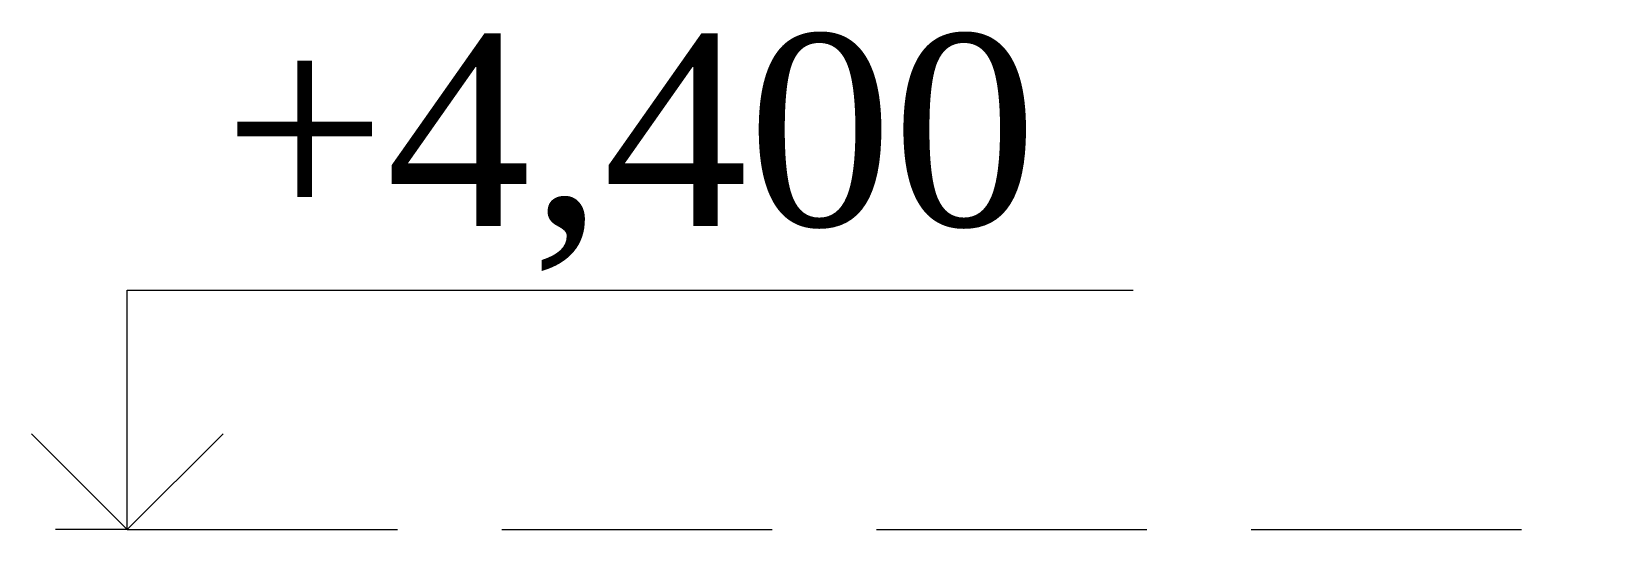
# Model space of a CAD drawing. Header units: millimetres. Extents: x 2399 to 111977, y 1313 to 59551.
# Drawn here: x 6674 to 8319, y 36158 to 36678 of the extents above; entities that cross this region are included whole.
import ezdxf

# ---------------------------------------------------------------- set-up
doc = ezdxf.new("R2010")
doc.units = ezdxf.units.MM
doc.linetypes.add('Невидимая', pattern=[391.222223, 282.222223, -109])
doc.layers.add('dim Level', color=7, linetype='Continuous', lineweight=13)
doc.layers.add('main line', color=7, linetype='Continuous', lineweight=13)
doc.styles.add('СГЕНЕРИР_СТИЛЬ_1', font='georgia.ttf')

msp = doc.modelspace()

# ---------------------------------------------------------------- linework, layer by layer
at = {"layer": 'dim Level', "color": 7, "linetype": 'Continuous', "lineweight": 13}
for p, q in [((6773.7769, 36158.1741), (6773.7769, 36408.1741)), ((6773.7769, 36408.1741), (7824.081, 36408.1741)), ((6773.7769, 36158.1741), (6673.7769, 36258.1741)), ((6873.7769, 36258.1741), (6773.7769, 36158.1741)), ((6773.7769, 36158.1741), (6698.7769, 36158.1741)), ((6773.7769, 36158.1741), (6848.7769, 36158.1741))]:
    msp.add_line(p, q, dxfattribs=at)
at = {"layer": 'main line', "color": 7, "linetype": 'Невидимая', "lineweight": 13}
msp.add_line((6773.7769, 36158.1741), (9257.761, 36158.1741), dxfattribs=at)

# ---------------------------------------------------------------- texts
at = {"layer": 'dim Level', "color": 7, "lineweight": 13, "insert": (6873.777, 36428.1741), "char_height": 200, "attachment_point": 7, "style": 'СГЕНЕРИР_СТИЛЬ_1'}
msp.add_mtext('\\A1;+4,400', dxfattribs=at)

doc.saveas('drawing.dxf')
